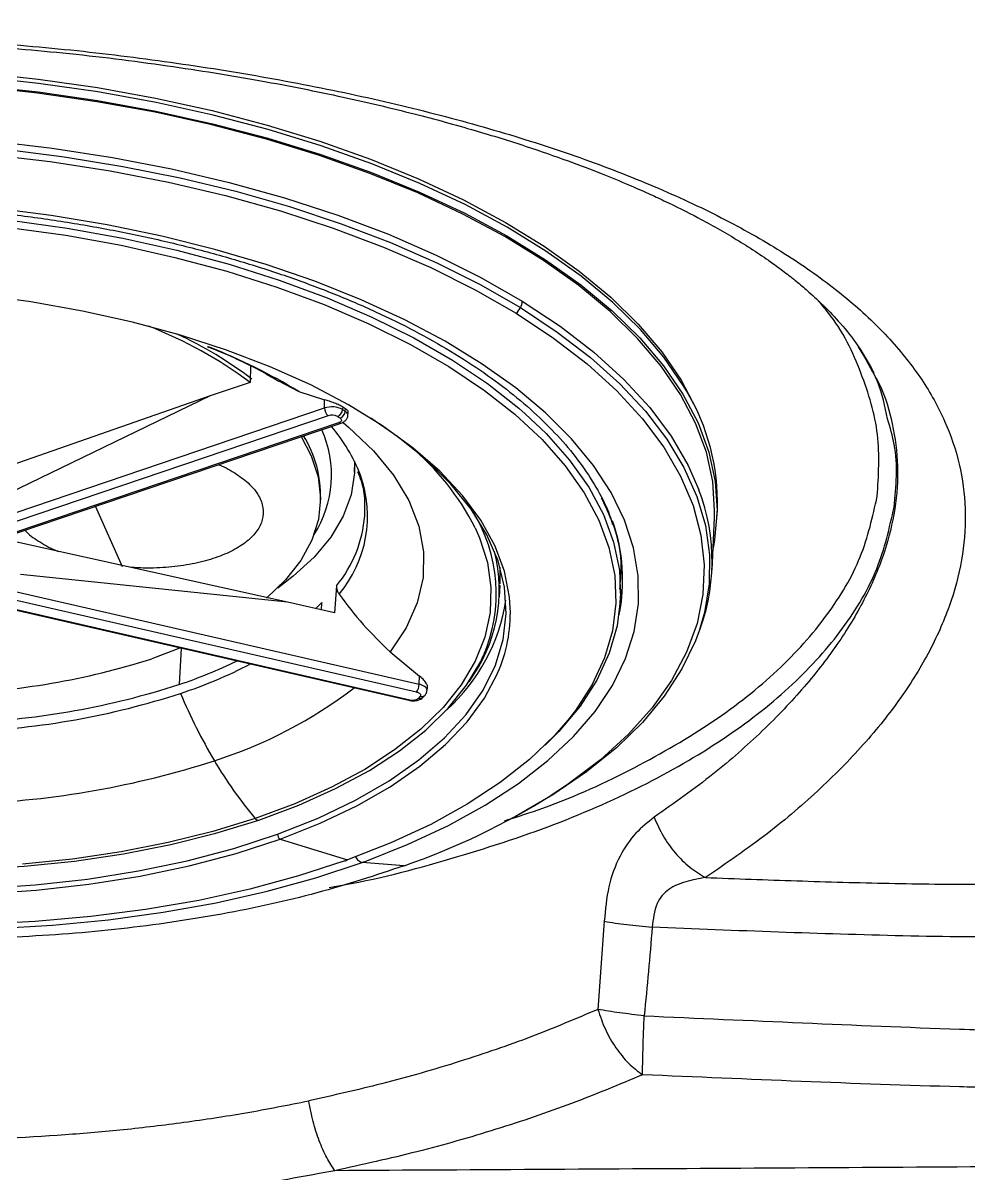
# Model space of a CAD drawing. Extents: x 400 to 501, y 484 to 634.
# Drawn here: x 454.574 to 457.54, y 582.327 to 585.936 of the extents above; entities that cross this region are included whole.
import ezdxf

# ---------------------------------------------------------------- set-up
doc = ezdxf.new("R2010")
doc.units = 0
doc.header["$MEASUREMENT"] = 0
doc.layers.add('DIM', color=3, linetype='Continuous')
doc.layers.add('GEOMETRY', color=3, linetype='Continuous', lineweight=25)

# ---------------------------------------------------------------- blocks, each defined once
blk = doc.blocks.new('2026 GRANDEE')
at = {"layer": 'GEOMETRY'}
for p, q in [((4.7288, -11.9186), (4.7344, -11.9208)), ((6.7857, -11.9478), (6.8128, -11.9979)), ((4.8624, -11.9787), (4.8613, -12.0309)), ((6.8128, -11.9979), (6.8153, -12.0025)), ((4.8613, -12.0309), (4.7365, -12.0732)), ((4.9507, -12.0256), (5.0138, -12.0592)), ((4.7365, -12.0732), (4.0014, -12.33)), ((5.0138, -12.0592), (5.0952, -12.086)), ((5.095, -12.1112), (5.0952, -12.086)), ((5.1522, -12.1085), (5.1515, -12.1165)), ((5.1597, -12.1219), (5.1605, -12.1139)), ((5.1681, -12.135), (5.1693, -12.1233)), ((5.1887, -12.3122), (5.1901, -12.2815)), ((5.0818, -12.4111), (5.0824, -12.3973)), ((4.4611, -12.6098), (4.3773, -12.4194)), ((5.2209, -12.4492), (5.2216, -12.4227)), ((6.3251, -12.4548), (6.3263, -12.4277)), ((6.3097, -12.6198), (6.3173, -12.4544)), ((4.979, -12.7205), (4.1301, -12.5321)), ((4.979, -12.7205), (4.1422, -12.6332)), ((5.6456, -12.6633), (5.6449, -12.6104)), ((5.1326, -12.6693), (5.1256, -12.7542)), ((5.1326, -12.6693), (5.1326, -12.6686)), ((5.6438, -12.7031), (5.6455, -12.6668)), ((6.0227, -12.7007), (6.0198, -12.7434)), ((6.0221, -12.7217), (6.0249, -12.6798)), ((5.1256, -12.7542), (4.979, -12.7205)), ((5.067, -12.7407), (5.0867, -12.7214)), ((5.0857, -12.745), (5.0866, -12.722)), ((5.0867, -12.7214), (5.0866, -12.722)), ((4.6435, -12.8639), (4.5532, -12.8976)), ((4.6452, -12.8643), (4.6386, -12.9786)), ((5.3003, -12.8758), (5.3929, -12.9525)), ((5.3912, -12.9778), (5.3929, -12.9525)), ((5.4164, -12.9976), (5.4173, -12.9888)), ((5.4051, -13.0174), (5.4103, -13.0115)), ((4.9556, -13.4633), (5.1671, -13.5286)), ((5.3449, -13.547), (5.213, -13.5367))]:
    blk.add_line(p, q, dxfattribs=at)
at = {"layer": 'GEOMETRY', "color": 4}
for p, q in [((4.7365, -12.0732), (4.0293, -12.4154)), ((3.9575, -12.4967), (5.095, -12.1112)), ((5.1063, -12.1355), (3.9689, -12.5209)), ((4.0023, -12.5427), (5.1398, -12.1572)), ((4.0094, -12.544), (5.1469, -12.1586)), ((5.3831, -13.0027), (4.0465, -12.696)), ((4.0546, -12.6712), (5.3912, -12.9778)), ((4.0224, -12.7214), (5.3591, -13.0281)), ((4.026, -12.7195), (5.3627, -13.0262))]:
    blk.add_line(p, q, dxfattribs=at)
at = {"layer": 'GEOMETRY', "ltscale": 16}
blk.add_line((5.9719, -13.7212), (5.9516, -13.9974), dxfattribs=at)
at = {"layer": 'GEOMETRY', "flags": 128}
for points in [[(4.0091, -11.0591), (4.1974, -11.0795), (4.3831, -11.1062), (4.5652, -11.1393), (4.7428, -11.1786), (4.9149, -11.2238), (5.0806, -11.2747), (5.239, -11.331), (5.3892, -11.3924), (5.5305, -11.4587), (5.662, -11.5293), (5.7832, -11.6041), (5.8933, -11.6825), (5.9918, -11.7641), (6.0781, -11.8486), (6.1517, -11.9354), (6.2124, -12.0242), (6.2597, -12.1143), (6.2679, -12.1332)], [(4.008, -11.0998), (4.1969, -11.1201), (4.3832, -11.147), (4.5659, -11.1802), (4.7441, -11.2196), (4.9167, -11.265), (5.0829, -11.316), (5.2418, -11.3725), (5.3925, -11.4341), (5.5342, -11.5006), (5.6662, -11.5715), (5.7877, -11.6464), (5.8982, -11.7251), (5.997, -11.807), (6.0835, -11.8917), (6.1574, -11.9788), (6.2183, -12.0679), (6.2658, -12.1583), (6.2996, -12.2497), (6.3196, -12.3415), (6.3257, -12.4333), (6.3178, -12.5246), (6.3129, -12.5513)], [(6.2292, -12.0572), (6.2195, -12.0408), (6.1587, -11.9518), (6.0848, -11.8647), (5.9982, -11.78), (5.8994, -11.6981), (5.789, -11.6194), (5.6674, -11.5444), (5.5354, -11.4735), (5.3937, -11.4071), (5.243, -11.3455), (5.0841, -11.289), (4.9179, -11.2379), (4.7453, -11.1926), (4.5672, -11.1532), (4.3844, -11.12), (4.1981, -11.0931), (4.0092, -11.0727)], [(6.3173, -12.4544), (6.3178, -12.433), (6.3118, -12.3415), (6.2918, -12.2499), (6.2581, -12.1588), (6.2108, -12.0687), (6.1501, -11.9799), (6.0764, -11.8931), (5.9901, -11.8086), (5.8916, -11.7269), (5.7815, -11.6485), (5.6603, -11.5738), (5.5287, -11.5031), (5.3874, -11.4368), (5.2372, -11.3754), (5.0788, -11.3191), (4.9131, -11.2682), (4.741, -11.223), (4.5634, -11.1837), (4.3812, -11.1506), (4.1954, -11.1238), (4.0071, -11.1035)], [(2.0432, -11.4778), (2.1982, -11.4265), (2.3617, -11.3812), (2.5326, -11.3421), (2.7101, -11.3096), (2.8931, -11.2836), (3.0807, -11.2645), (3.2717, -11.2524), (3.4652, -11.2472), (3.6599, -11.249), (3.8549, -11.2578), (4.0491, -11.2736), (4.2413, -11.2962), (4.4305, -11.3256), (4.6156, -11.3615), (4.7956, -11.4038), (4.9695, -11.4523), (5.1363, -11.5066), (5.2951, -11.5665), (5.445, -11.6316), (5.5851, -11.7016), (5.7147, -11.776)], [(2.0566, -11.5185), (2.2102, -11.4677), (2.3722, -11.4228), (2.5416, -11.3841), (2.7175, -11.3518), (2.8989, -11.3261), (3.0848, -11.3072), (3.2741, -11.2951), (3.4658, -11.2899), (3.6589, -11.2917), (3.8521, -11.3005), (4.0445, -11.3161), (4.235, -11.3385), (4.4225, -11.3676), (4.606, -11.4033), (4.7844, -11.4452), (4.9567, -11.4932), (5.122, -11.5471), (5.2794, -11.6064), (5.428, -11.6709), (5.5668, -11.7403), (5.6953, -11.8141)], [(5.2219, -13.5335), (5.3574, -13.4798), (5.4831, -13.4209), (5.5985, -13.3573), (5.7027, -13.2893), (5.7952, -13.2172), (5.8754, -13.1415), (5.9428, -13.0627), (5.9972, -12.9812), (6.038, -12.8974), (6.0652, -12.812), (6.0786, -12.7253), (6.078, -12.6379), (6.0634, -12.5502), (6.0351, -12.4629), (5.993, -12.3764), (5.9376, -12.2912), (5.869, -12.2078), (5.7877, -12.1267), (5.6942, -12.0485), (5.5891, -11.9734), (5.4728, -11.902), (5.3462, -11.8347), (5.2099, -11.7719), (5.0648, -11.714), (4.9116, -11.6613), (4.7514, -11.614), (4.585, -11.5726), (4.4134, -11.5371), (4.2377, -11.5079), (4.0587, -11.4851)], [(5.709, -11.7966), (5.8244, -11.8731), (5.9285, -11.953), (6.0208, -12.0359), (6.1006, -12.1214), (6.1677, -12.209), (6.2216, -12.2983), (6.2621, -12.3888), (6.2888, -12.48), (6.3018, -12.5714), (6.3009, -12.6625), (6.2862, -12.7529), (6.2693, -12.8105)], [(5.7147, -11.776), (5.8331, -11.8545), (5.9395, -11.9367), (6.0334, -12.0219), (6.1143, -12.1099), (6.1817, -12.2), (6.2352, -12.2919), (6.2687, -12.3683)], [(5.6953, -11.8141), (5.8126, -11.8919), (5.918, -11.9733), (6.0111, -12.0578), (6.0913, -12.145), (6.1581, -12.2343), (6.2111, -12.3253), (6.2501, -12.4175), (6.2749, -12.5103), (6.2852, -12.6032), (6.2811, -12.6958), (6.2626, -12.7874), (6.2297, -12.8776), (6.1827, -12.9659), (6.1219, -13.0518), (6.0474, -13.1347), (5.9599, -13.2143), (5.8597, -13.2901), (5.8048, -13.3266)], [(5.5965, -12.0563), (5.6913, -12.1309), (5.7767, -12.2105), (5.8493, -12.2927), (5.9088, -12.3769), (5.9546, -12.4626), (5.9865, -12.5493), (6.0044, -12.6364), (6.0081, -12.7234), (5.9976, -12.8098), (5.9729, -12.8951), (5.9343, -12.9786), (5.8819, -13.06), (5.8579, -13.0908)], [(4.9475, -13.4479), (5.0747, -13.3975), (5.1916, -13.3415), (5.2971, -13.2806), (5.3905, -13.215), (5.4711, -13.1454), (5.5383, -13.0722), (5.5916, -12.996), (5.6305, -12.9174), (5.6548, -12.837), (5.6643, -12.7554), (5.659, -12.6731), (5.6388, -12.5908), (5.6039, -12.5092), (5.5546, -12.4289), (5.4912, -12.3504), (5.4143, -12.2743), (5.3243, -12.2013), (5.2403, -12.1433)], [(5.1434, -12.1435), (5.1456, -12.1452), (5.147, -12.147), (5.1477, -12.149), (5.1476, -12.1509), (5.1467, -12.1528), (5.1451, -12.1545), (5.1427, -12.156), (5.1398, -12.1572)], [(5.1529, -12.157), (5.1697, -12.171), (5.248, -12.2452), (5.3112, -12.3222), (5.3588, -12.4013), (5.3902, -12.4817), (5.4052, -12.5626), (5.4036, -12.6432), (5.3855, -12.7228), (5.3509, -12.8006), (5.3003, -12.8758)], [(5.7242, -12.1291), (5.7901, -12.1918), (5.8632, -12.2745), (5.9229, -12.3592), (5.969, -12.4454), (6.0012, -12.5326), (6.0191, -12.6203), (6.0229, -12.7078), (6.0123, -12.7947), (5.9875, -12.8805), (5.9486, -12.9646), (5.8959, -13.0464), (5.8296, -13.1256), (5.7865, -13.1689)], [(5.0214, -12.2011), (5.053, -12.261), (5.0746, -12.3277), (5.0821, -12.3946), (5.0755, -12.461), (5.0549, -12.5262), (5.0205, -12.5896), (4.9727, -12.6506), (4.9129, -12.7076)], [(5.1885, -12.2784), (5.1886, -12.3146), (5.1778, -12.3834), (5.153, -12.451), (5.1143, -12.5165), (5.0621, -12.5794), (4.997, -12.6392), (4.948, -12.6759)], [(4.8773, -13.3988), (4.7446, -13.4395), (4.6043, -13.4745), (4.4574, -13.5033), (4.3051, -13.5259), (4.1484, -13.542)], [(5.5673, -12.4876), (5.5808, -12.5181), (5.6056, -12.5963), (5.6166, -12.6747), (5.6138, -12.7528), (5.5972, -12.83), (5.5669, -12.9058), (5.5231, -12.9796), (5.4662, -13.0509), (5.3965, -13.1191), (5.3145, -13.1839), (5.2209, -13.2446), (5.1163, -13.301), (5.0015, -13.3525), (4.8773, -13.3988)], [(3.9913, -13.5581), (4.1527, -13.5484), (4.3109, -13.5322), (4.4647, -13.5094), (4.6129, -13.4802), (4.7545, -13.445), (4.8884, -13.4038)], [(6.2693, -12.8105), (6.2576, -12.842), (6.2154, -12.9294), (6.1598, -13.0146), (6.0911, -13.0972), (6.0097, -13.1767), (5.9159, -13.2526), (5.8103, -13.3247), (5.6934, -13.3925), (5.6634, -13.4083)], [(4.8884, -13.4038), (5.0138, -13.3571), (5.1297, -13.3051), (5.2353, -13.2482), (5.3298, -13.1869), (5.4125, -13.1216), (5.4828, -13.0527), (5.5403, -12.9807), (5.5845, -12.9062), (5.5926, -12.8891)], [(4.9556, -13.4633), (5.0808, -13.4137), (5.1961, -13.3589), (5.3006, -13.2992), (5.3934, -13.2351), (5.474, -13.167), (5.5418, -13.0955), (5.5963, -13.021), (5.6371, -12.9441), (5.6374, -12.9433)], [(5.1581, -13.5319), (5.0133, -13.5791), (4.8604, -13.6204), (4.7003, -13.6555), (4.5341, -13.6844), (4.3627, -13.7066), (4.1873, -13.7223), (4.0088, -13.7311)], [(5.3917, -13.0061), (5.3932, -13.0072), (5.3944, -13.0084), (5.3953, -13.0096), (5.3958, -13.0109), (5.396, -13.0122), (5.3959, -13.0135), (5.3954, -13.0148), (5.3945, -13.016)], [(5.8579, -13.0908), (5.816, -13.1387), (5.7372, -13.2142), (5.6458, -13.2861), (5.5424, -13.3538), (5.4277, -13.4171), (5.3024, -13.4755), (5.1672, -13.5286)], [(2.1632, -13.2365), (2.279, -13.3022), (2.4055, -13.3633), (2.5419, -13.4192), (2.687, -13.4695), (2.8398, -13.5138), (2.9991, -13.5518), (3.1637, -13.5832), (3.3323, -13.6078), (3.5037, -13.6253), (3.6765, -13.6357), (3.8494, -13.6389), (4.0212, -13.6348), (4.1905, -13.6235), (4.356, -13.605), (4.5164, -13.5795), (4.6706, -13.5473), (4.8174, -13.5084), (4.9556, -13.4633)], [(2.174, -13.2227), (2.289, -13.288), (2.4147, -13.3486), (2.5502, -13.4041), (2.6943, -13.4541), (2.8461, -13.4981), (3.0043, -13.5358), (3.1677, -13.567), (3.3352, -13.5914), (3.5054, -13.6089), (3.6771, -13.6192), (3.8488, -13.6223), (4.0194, -13.6183), (4.1876, -13.607), (4.3519, -13.5887), (4.5113, -13.5634), (4.6644, -13.5313), (4.8102, -13.4927), (4.9475, -13.4479)], [(2.0059, -13.3472), (2.049, -13.369), (2.1853, -13.4318), (2.3304, -13.4898), (2.4835, -13.5425), (2.6438, -13.5898), (2.8102, -13.6312), (2.9818, -13.6667), (3.1575, -13.6959), (3.3365, -13.7187), (3.5175, -13.735), (3.6996, -13.7446), (3.8817, -13.7476), (4.0627, -13.7438), (4.2416, -13.7334), (4.4173, -13.7164), (4.5887, -13.6928), (4.755, -13.6629), (4.9151, -13.6267), (5.068, -13.5846), (5.213, -13.5367)]]:
    blk.add_lwpolyline(points, dxfattribs=at)
at = {"layer": 'GEOMETRY', "color": 4, "flags": 128}
for points in [[(4.0922, -11.3), (4.2789, -11.3235), (4.4625, -11.3534), (4.6421, -11.3895), (4.8167, -11.4317), (4.9853, -11.4796), (5.1471, -11.5332), (5.3011, -11.5919), (5.4466, -11.6557), (5.5828, -11.724), (5.709, -11.7966)], [(2.2272, -11.6895), (2.3729, -11.642), (2.5267, -11.6004), (2.6877, -11.565), (2.8549, -11.536), (3.0273, -11.5136), (3.2039, -11.4979), (3.3834, -11.489), (3.5649, -11.487), (3.7472, -11.4918), (3.9292, -11.5035), (4.1098, -11.5219), (4.2878, -11.547), (4.4622, -11.5786), (4.6319, -11.6165), (4.7959, -11.6605), (4.9531, -11.7103), (5.1026, -11.7656), (5.2435, -11.8261), (5.3748, -11.8913), (5.4959, -11.961), (5.6059, -12.0346), (5.7041, -12.1117), (5.7242, -12.1291)], [(2.2809, -11.6954), (2.3801, -11.664), (2.533, -11.6227), (2.6931, -11.5876), (2.8593, -11.5587), (3.0307, -11.5365), (3.2061, -11.5208), (3.3846, -11.512), (3.565, -11.51), (3.7462, -11.5148), (3.9271, -11.5264), (4.1065, -11.5447), (4.2835, -11.5697), (4.4569, -11.6011), (4.6255, -11.6388), (4.7885, -11.6825), (4.9448, -11.732), (5.0934, -11.7869), (5.2334, -11.847), (5.3639, -11.9119), (5.4843, -11.9811), (5.5936, -12.0542), (5.5965, -12.0563)], [(5.6772, -12.739), (5.6747, -12.7044), (5.6588, -12.6234), (5.6286, -12.5429), (5.5845, -12.4634), (5.5268, -12.3855), (5.4559, -12.3098), (5.3723, -12.2368), (5.2766, -12.167), (5.1695, -12.1009), (5.0518, -12.039), (4.9243, -11.9818), (4.7879, -11.9297), (4.6436, -11.883), (4.4925, -11.8421), (4.3357, -11.8072), (4.1742, -11.7787), (4.0092, -11.7567)]]:
    blk.add_lwpolyline(points, dxfattribs=at)
at = {"layer": 'GEOMETRY'}
for centre, radius, start, end in [((5.6581, -11.7708), 0.0571, 310.6776, 333.116), ((5.6639, -11.7729), 0.0509, 332.2774, 356.476), ((4.0639, -13.0963), 1.3307, 53.1869, 68.861), ((4.1188, -12.9962), 1.2292, 52.5132, 65.254), ((4.0384, -13.6775), 1.8895, 58.9226, 68.3872), ((5.6485, -12.4075), 0.6782, 358.287, 31.101), ((5.117, -12.1802), 0.0724, 61.5904, 107.7127), ((5.1253, -12.1118), 0.0304, 178.9521, 231.2095), ((5.1253, -12.1138), 0.0263, 292.3154, 354.0557), ((5.1336, -12.1191), 0.0262, 291.9642, 353.9924), ((4.2704, -13.4804), 1.6237, 56.9648, 57.1381), ((4.2768, -13.4707), 1.6121, 56.7906, 56.9648), ((5.1534, -12.1351), 0.0147, 0.5842, 64.6551), ((5.1176, -12.1708), 0.0371, 61.5904, 107.7127), ((4.263, -13.4885), 1.6075, 56.9648, 57.1381), ((4.2693, -13.4788), 1.596, 56.7906, 56.9648), ((5.1447, -12.1509), 0.00799, 232.0987, 285.9858), ((4.7276, -12.3862), 0.355, 358.209, 31.9049), ((4.7712, -12.3217), 0.3455, 327.3682, 24.341), ((4.7192, -12.508), 0.5223, 20.8854, 40.4842), ((4.8461, -12.8523), 0.8081, 26.8242, 50.3599), ((4.8488, -12.4504), 0.3808, 320.0061, 19.7434), ((5.6855, -12.5911), 0.6243, 337.605, 20.9104), ((4.8248, -12.4174), 0.3974, 320.7768, 355.407), ((5.1445, -12.6942), 0.4887, 336.5043, 32.3369), ((5.4741, -12.6501), 0.5553, 348.2463, 19.4503), ((5.154, -12.6804), 0.4887, 323.6894, 14.0507), ((5.0841, -12.6234), 0.5865, 312.2519, 351.1069), ((5.2074, -12.7535), 0.47, 336.1832, 1.7726), ((3.8474, -10.6949), 2.3131, 271.6971, 287.768), ((4.1395, -11.4896), 1.5705, 288.5297, 295.7078), ((4.1649, -11.5669), 1.5171, 288.3995, 297.3711), ((3.8731, -10.6148), 2.4847, 272.4065, 287.9431), ((4.3204, -11.8625), 1.4213, 287.57, 307.5931), ((5.3432, -12.9759), 0.0481, 326.1253, 357.6526), ((5.3805, -13.0292), 0.0524, 58.4928, 78.1749), ((5.4015, -12.9979), 0.0149, 0.9831, 64.5476), ((3.8728, -10.6254), 2.5027, 272.3711, 287.9404), ((6.1794, -12.3695), 1.6625, 202.5263, 210.6697), ((5.3592, -13.0241), 0.00401, 267.2692, 328.7333), ((5.3716, -12.9969), 0.0306, 253.026, 305.9336), ((5.3776, -13.029), 0.0269, 58.4928, 78.1749), ((4.819, -12.5198), 0.7599, 318.6652, 319.2355), ((5.3938, -13.0067), 0.0155, 254.0258, 316.629), ((5.3988, -13.0009), 0.0156, 254.2419, 317.2955), ((3.8838, -10.5404), 2.8136, 272.1047, 287.9188), ((5.9361, -12.5162), 1.3784, 210.5862, 219.8151), ((4.5889, -11.3794), 2.2956, 289.2256, 301.9797), ((4.8867, -13.3929), 0.0111, 212.0172, 279.1715), ((4.9644, -13.4488), 0.0169, 176.9964, 238.6643), ((4.2617, -11.0158), 2.671, 289.6081, 289.8157), ((4.2877, -10.9688), 2.7295, 289.8153, 290.0136)]:
    blk.add_arc(centre, radius, start, end, dxfattribs=at)
at = {"layer": 'GEOMETRY', "ltscale": 16}
for points, knots in [([(9.6964, -9.817), (9.6806, -9.8636), (9.6493, -9.9563), (9.5945, -10.0796), (9.5331, -10.1997), (9.4685, -10.3176), (9.4019, -10.4447), (9.3346, -10.5836), (9.2597, -10.752), (9.1835, -10.9362), (9.1067, -11.1305), (9.0316, -11.3267), (8.9503, -11.5448), (8.8621, -11.7859), (8.7659, -12.0528), (8.6773, -12.3011), (8.6006, -12.5145), (8.539, -12.6828), (8.4723, -12.8591), (8.3977, -13.0443), (8.3101, -13.2376), (8.2217, -13.3967), (8.1333, -13.5122), (8.063, -13.5844), (7.976, -13.6492), (7.8666, -13.701), (7.7377, -13.7354), (7.5975, -13.7553), (7.4515, -13.7656), (7.2218, -13.7723), (6.9099, -13.7681), (6.516, -13.7557), (6.2539, -13.7452), (6.1221, -13.7399)], [0, 0, 0, 0, 0.069672, 0.138672, 0.208072, 0.277766, 0.331762, 0.386428, 0.441196, 0.496421, 0.537688, 0.580016, 0.621583, 0.662387, 0.704342, 0.745803, 0.766659, 0.787735, 0.808738, 0.829883, 0.851714, 0.873536, 0.882048, 0.890304, 0.898509, 0.906343, 0.914014, 0.921828, 0.929712, 0.937615, 0.958528, 0.979131, 1, 1, 1, 1]), ([(6.0969, -14.0176), (6.2624, -14.025), (6.592, -14.0399), (7.004, -14.0571), (7.3323, -14.0676), (7.5758, -14.072), (7.7735, -14.0699), (7.9211, -14.0572), (8.0229, -14.0386), (8.1133, -14.0072), (8.2035, -13.9551), (8.284, -13.8813), (8.3548, -13.7917), (8.4135, -13.7), (8.4911, -13.5591), (8.5742, -13.375), (8.6697, -13.1339), (8.7572, -12.8939), (8.8396, -12.6594), (8.9117, -12.4508), (8.9761, -12.2633), (9.0345, -12.092), (9.0704, -11.9861), (9.088, -11.9343)], [0, 0, 0, 0, 0.070806, 0.14102, 0.176335, 0.211535, 0.245836, 0.262282, 0.278452, 0.294887, 0.311516, 0.337998, 0.365059, 0.392131, 0.419477, 0.490428, 0.557846, 0.643029, 0.722128, 0.796464, 0.867327, 0.934953, 1, 1, 1, 1]), ([(5.9516, -13.9974), (5.8827, -14.0268), (5.7451, -14.0853), (5.5176, -14.1631), (5.2849, -14.2307), (5.1219, -14.2671), (5.0454, -14.2842)], [0, 0, 0, 0, 0.251685, 0.502386, 0.766432, 1, 1, 1, 1]), ([(3.4932, -14.395), (3.6227, -14.4002), (3.8866, -14.4107), (4.2116, -14.3969), (4.4682, -14.3748), (4.6572, -14.3521), (4.8515, -14.3227), (4.9799, -14.2973), (5.0454, -14.2843)], [0, 0, 0, 0, 0.244172, 0.497463, 0.614944, 0.737876, 0.866236, 1, 1, 1, 1]), ([(5.1273, -14.5034), (5.1186, -14.4905), (5.1011, -14.4649), (5.0777, -14.4107), (5.0579, -14.3494), (5.0496, -14.306), (5.0454, -14.2842)], [0, 0, 0, 0, 0.2499992, 0.5, 0.7500008, 1, 1, 1, 1]), ([(15.889, -14.4602), (15.4469, -14.4581), (14.5647, -14.4539), (13.2309, -14.4556), (11.8922, -14.4607), (10.5463, -14.4685), (9.1953, -14.4775), (7.8411, -14.4868), (6.4854, -14.4958), (5.5799, -14.5008), (5.1273, -14.5034)], [0, 0, 0, 0, 0.125621, 0.250691, 0.375647, 0.500737, 0.625888, 0.750783, 0.875435, 1, 1, 1, 1])]:
    blk.add_open_spline(points, degree=3, knots=knots, dxfattribs=at)
at = {"layer": 'GEOMETRY'}
for points, knots in [([(6.2892, -13.584), (6.3845, -13.5875), (6.5764, -13.5946), (6.8635, -13.6028), (7.1506, -13.6065), (7.3889, -13.6017), (7.5764, -13.5849), (7.7116, -13.5609), (7.8309, -13.5194), (7.9333, -13.4552), (8.0145, -13.3734), (8.0823, -13.2803), (8.1639, -13.1426), (8.2481, -12.9622), (8.3355, -12.7469), (8.4131, -12.5411), (8.4844, -12.3461), (8.573, -12.1006), (8.6742, -11.821), (8.7835, -11.5276), (8.8823, -11.2736), (8.9719, -11.0553), (9.0599, -10.8532), (9.1451, -10.6712), (9.2263, -10.5099), (9.2987, -10.3735), (9.3636, -10.2538), (9.4218, -10.1431), (9.4741, -10.0342), (9.5214, -9.9225), (9.5489, -9.8399), (9.5627, -9.7986)], [0, 0, 0, 0, 0.015365, 0.030953, 0.046317, 0.061762, 0.069575, 0.077393, 0.08515, 0.092917, 0.103286, 0.11363, 0.124011, 0.148822, 0.173805, 0.198802, 0.223819, 0.248828, 0.298849, 0.348913, 0.39902, 0.449102, 0.499175, 0.561775, 0.624369, 0.686879, 0.749277, 0.811844, 0.874561, 0.93735, 1, 1, 1, 1]), ([(3.9589, -10.9709), (4.0644, -10.979), (4.2817, -10.9957), (4.5951, -11.0351), (4.8886, -11.0821), (5.1467, -11.1334), (5.3702, -11.1861), (5.5608, -11.2382), (5.7208, -11.2879), (5.8528, -11.3337), (5.9592, -11.3742), (6.0425, -11.4086), (6.1068, -11.4368), (6.1807, -11.4711), (6.2754, -11.5184), (6.3907, -11.5838), (6.4796, -11.6424), (6.5409, -11.6878), (6.5788, -11.7178), (6.6187, -11.7518), (6.6644, -11.7943), (6.7172, -11.8503), (6.7729, -11.9204), (6.8015, -11.9724), (6.8171, -12.0007)], [0, 0, 0, 0, 0.0752524, 0.1549067, 0.228267, 0.2952673, 0.3558625, 0.4100325, 0.4577762, 0.4991064, 0.5340463, 0.5626263, 0.5848794, 0.6027997, 0.6448363, 0.6962507, 0.7514041, 0.7735424, 0.7947605, 0.8164287, 0.8470261, 0.8879112, 0.9389441, 1, 1, 1, 1]), ([(3.9625, -10.9591), (4.0685, -10.9675), (4.2808, -10.9843), (4.5941, -11.0227), (4.9001, -11.0706), (5.1954, -11.1285), (5.477, -11.196), (5.7421, -11.2725), (5.9882, -11.3576), (6.2131, -11.4509), (6.415, -11.5517), (6.5925, -11.6595), (6.7447, -11.7739), (6.8708, -11.8944), (6.9704, -12.0203), (7.0431, -12.1514), (7.0888, -12.287), (7.1074, -12.4266), (7.099, -12.5695), (7.0635, -12.7151), (7.001, -12.8626), (6.9117, -13.0108), (6.7959, -13.1586), (6.6533, -13.3047), (6.4866, -13.4481), (6.3552, -13.5386), (6.2892, -13.584)], [0, 0, 0, 0, 0.042168, 0.084437, 0.12679, 0.169194, 0.211607, 0.253987, 0.296287, 0.338455, 0.380451, 0.422246, 0.463829, 0.505202, 0.546385, 0.587407, 0.628306, 0.669131, 0.709943, 0.750802, 0.79177, 0.832902, 0.87425, 0.915861, 0.957769, 1, 1, 1, 1]), ([(6.8274, -12.3883), (6.8315, -12.3238), (6.8399, -12.1949), (6.7814, -12.001), (6.7154, -11.8597), (6.6527, -11.7866), (6.6425, -11.7747)], [0, 0, 0, 0, 0.313061, 0.626121, 0.939182, 1, 1, 1, 1]), ([(4.727, -11.9185), (4.7384, -11.9228), (4.7791, -11.9385), (4.8391, -11.9662), (4.9031, -11.9985), (4.9355, -12.0179), (4.9501, -12.0267)], [0, 0, 0, 0, 0.122612, 0.437599, 0.746183, 1, 1, 1, 1]), ([(6.8595, -12.1456), (6.8517, -12.1064), (6.8365, -12.03), (6.7909, -11.9555), (6.7687, -11.9192)], [0, 0, 0, 0, 0.5141719, 1, 1, 1, 1]), ([(6.8153, -12.0025), (6.8215, -12.0135), (6.8504, -12.0648), (6.8776, -12.1617), (6.8956, -12.2925), (6.8864, -12.4275), (6.8528, -12.5649), (6.7942, -12.7044), (6.7105, -12.8455), (6.6025, -12.9861), (6.4702, -13.125), (6.3148, -13.2627), (6.1913, -13.3504), (6.1283, -13.3951)], [0, 0, 0, 0, 0.026106, 0.121659, 0.218728, 0.314836, 0.411198, 0.507956, 0.604787, 0.703052, 0.800228, 0.898084, 1, 1, 1, 1]), ([(9.2509, -12.0325), (9.2348, -12.086), (9.2022, -12.1952), (9.1471, -12.3701), (9.0855, -12.5604), (9.0153, -12.7709), (8.9343, -13.0068), (8.8557, -13.2239), (8.7812, -13.4126), (8.7155, -13.5646), (8.6432, -13.7102), (8.5604, -13.8467), (8.4797, -13.9498), (8.3946, -14.0296), (8.3159, -14.0866), (8.2208, -14.1368), (8.11, -14.177), (7.9876, -14.2061), (7.8388, -14.2282), (7.6647, -14.2409), (7.4692, -14.2454), (7.2765, -14.2446), (6.9836, -14.2385), (6.589, -14.2239), (6.2576, -14.2096), (6.0919, -14.2024)], [0, 0, 0, 0, 0.062919, 0.1283336, 0.1968353, 0.2686803, 0.3452125, 0.4278043, 0.4712273, 0.5162437, 0.5634641, 0.600109, 0.6375436, 0.657179, 0.6769456, 0.6965665, 0.7163653, 0.7356034, 0.7544951, 0.7824013, 0.8096527, 0.8363515, 0.8626121, 0.9312909, 1, 1, 1, 1]), ([(5.1522, -12.1085), (5.1486, -12.1064), (5.1412, -12.1021), (5.1259, -12.0956), (5.1094, -12.0897), (5.1001, -12.0872), (5.0952, -12.086)], [0, 0, 0, 0, 0.227104, 0.466545, 0.717194, 1, 1, 1, 1]), ([(5.1563, -12.1112), (5.1556, -12.1107), (5.1542, -12.1098), (5.1528, -12.1089), (5.1522, -12.1085)], [0, 0, 0, 0, 0.559944, 1, 1, 1, 1]), ([(5.1605, -12.1139), (5.1597, -12.1134), (5.1583, -12.1125), (5.1569, -12.1116), (5.1563, -12.1112)], [0, 0, 0, 0, 0.56004, 1, 1, 1, 1]), ([(5.169, -12.1233), (5.1689, -12.1221), (5.1686, -12.1198), (5.1632, -12.1159), (5.1605, -12.1139)], [0, 0, 0, 0, 0.478827, 1, 1, 1, 1]), ([(5.1469, -12.1586), (5.1507, -12.157), (5.1576, -12.1541), (5.1646, -12.1461), (5.168, -12.1394), (5.1678, -12.1356), (5.1678, -12.135)], [0, 0, 0, 0, 0.366117, 0.664385, 0.946223, 1, 1, 1, 1]), ([(6.8802, -12.4223), (6.8868, -12.3567), (6.8961, -12.2646), (6.8677, -12.1722), (6.8595, -12.1456)], [0, 0, 0, 0, 0.711763, 1, 1, 1, 1]), ([(4.7625, -12.2889), (4.7631, -12.2891), (4.7848, -12.297), (4.8191, -12.3178), (4.8622, -12.3502), (4.8908, -12.3865), (4.9042, -12.4241), (4.9022, -12.4615), (4.8853, -12.4973), (4.8537, -12.53), (4.8095, -12.5586), (4.7541, -12.5822), (4.6891, -12.5998), (4.6168, -12.6106), (4.5476, -12.615), (4.5034, -12.6121), (4.4854, -12.611)], [0, 0, 0, 0, 0.0023194, 0.0802532, 0.1595407, 0.2391063, 0.3186576, 0.3980068, 0.4761087, 0.5542326, 0.6317714, 0.7095084, 0.7870792, 0.8654237, 0.9450714, 1, 1, 1, 1]), ([(5.1985, -12.3106), (5.2023, -12.3204), (5.2143, -12.3509), (5.2213, -12.3891), (5.2204, -12.4172), (5.2201, -12.425)], [0, 0, 0, 0, 0.25537, 0.794135, 1, 1, 1, 1]), ([(5.6587, -13.4062), (5.6995, -13.3932), (5.8484, -13.3455), (6.0706, -13.2417), (6.3191, -13.0977), (6.5218, -12.9367), (6.6766, -12.763), (6.785, -12.5795), (6.8132, -12.452), (6.8274, -12.3883)], [0, 0, 0, 0, 0.059115, 0.215929, 0.372743, 0.529557, 0.686372, 0.843186, 1, 1, 1, 1]), ([(6.0203, -12.6795), (6.0226, -12.6573), (6.0297, -12.5888), (6.0109, -12.4926), (5.9758, -12.4204), (5.9631, -12.3942)], [0, 0, 0, 0, 0.234817, 0.722205, 1, 1, 1, 1]), ([(5.1094, -13.6149), (5.1169, -13.6137), (5.2511, -13.5921), (5.4912, -13.5276), (5.8202, -13.4213), (6.1114, -13.2916), (6.3627, -13.1441), (6.5693, -12.9804), (6.7268, -12.8036), (6.8371, -12.6169), (6.8658, -12.4872), (6.8802, -12.4223)], [0, 0, 0, 0, 0.007335, 0.131418, 0.255501, 0.379584, 0.503667, 0.627751, 0.751834, 0.875917, 1, 1, 1, 1]), ([(4.156, -12.4944), (4.1564, -12.495), (4.1659, -12.5074), (4.1979, -12.5289), (4.2329, -12.5509), (4.2572, -12.5598), (4.2603, -12.561)], [0, 0, 0, 0, 0.022435, 0.476589, 0.931802, 1, 1, 1, 1]), ([(5.1326, -12.6693), (5.1327, -12.6726), (5.1328, -12.6784), (5.1356, -12.6873), (5.1388, -12.6924), (5.1405, -12.6952)], [0, 0, 0, 0, 0.374291, 0.655894, 1, 1, 1, 1]), ([(5.1405, -12.6952), (5.165, -12.7276), (5.2134, -12.7918), (5.2715, -12.848), (5.3003, -12.8758)], [0, 0, 0, 0, 0.504706, 1, 1, 1, 1]), ([(5.417, -12.9888), (5.4171, -12.9885), (5.4184, -12.9853), (5.4152, -12.9768), (5.4071, -12.9643), (5.3978, -12.9566), (5.3929, -12.9525)], [0, 0, 0, 0, 0.034001, 0.333265, 0.646536, 1, 1, 1, 1]), ([(5.3591, -13.0281), (5.3627, -13.0287), (5.3713, -13.0302), (5.3858, -13.0288), (5.3978, -13.0245), (5.4033, -13.0192), (5.4051, -13.0174)], [0, 0, 0, 0, 0.219321, 0.510496, 0.840681, 1, 1, 1, 1]), ([(5.41, -13.0119), (5.412, -13.0093), (5.4152, -13.005), (5.4157, -12.9997), (5.4159, -12.9977)], [0, 0, 0, 0, 0.618191, 1, 1, 1, 1]), ([(6.1283, -13.3951), (6.1085, -13.4105), (6.0681, -13.4419), (6.017, -13.5159), (5.9817, -13.6121), (5.9752, -13.6845), (5.9719, -13.7212)], [0, 0, 0, 0, 0.231142, 0.472757, 0.733073, 1, 1, 1, 1]), ([(6.1283, -13.3951), (6.1369, -13.4148), (6.1541, -13.4543), (6.1932, -13.5078), (6.2388, -13.5537), (6.2724, -13.5739), (6.2892, -13.584)], [0, 0, 0, 0, 0.2499993, 0.5000001, 0.7500008, 1, 1, 1, 1]), ([(5.1915, -13.5194), (5.1929, -13.5214), (5.1958, -13.5259), (5.2012, -13.5311), (5.2071, -13.5352), (5.211, -13.5362), (5.213, -13.5367)], [0, 0, 0, 0, 0.2143468, 0.4762312, 0.7381156, 1, 1, 1, 1]), ([(6.2892, -13.584), (6.2685, -13.5877), (6.2286, -13.5949), (6.1816, -13.6137), (6.1522, -13.6393), (6.1287, -13.6777), (6.1249, -13.714), (6.1221, -13.7399)], [0, 0, 0, 0, 0.2490984, 0.4794623, 0.5913784, 0.708942, 1, 1, 1, 1]), ([(5.9719, -13.7213), (5.9946, -13.7249), (6.04, -13.732), (6.0947, -13.7373), (6.1221, -13.7399)], [0, 0, 0, 0, 0.5, 1, 1, 1, 1]), ([(6.1221, -13.7399), (6.1182, -13.7862), (6.1104, -13.8788), (6.1014, -13.9713), (6.0969, -14.0176)], [0, 0, 0, 0, 0.499733, 1, 1, 1, 1]), ([(6.0919, -14.2024), (6.0919, -14.1913), (6.0921, -14.1691), (6.0932, -14.124), (6.0947, -14.0731), (6.0962, -14.0361), (6.0969, -14.0176)], [0, 0, 0, 0, 0.250046, 0.5, 0.749954, 1, 1, 1, 1]), ([(6.0919, -14.2024), (6.0185, -14.2332), (5.872, -14.2947), (5.6344, -14.3749), (5.3872, -14.4461), (5.2138, -14.4843), (5.1273, -14.5034)], [0, 0, 0, 0, 0.251584, 0.502255, 0.751763, 1, 1, 1, 1]), ([(5.1273, -14.5034), (4.995, -14.5279), (4.7312, -14.5768), (4.3167, -14.6172), (3.8968, -14.6345), (3.6159, -14.6231), (3.4757, -14.6174)], [0, 0, 0, 0, 0.252048, 0.502302, 0.751408, 1, 1, 1, 1])]:
    blk.add_open_spline(points, degree=3, knots=knots, dxfattribs=at)
at = {"layer": 'GEOMETRY', "color": 4}
blk.add_open_spline([(2.205, -11.6763), (2.2281, -11.6682), (2.2951, -11.6447), (2.4119, -11.6094), (2.5571, -11.5724), (2.7086, -11.5408), (2.8654, -11.5147), (3.0267, -11.4942), (3.1916, -11.4795), (3.3593, -11.4707), (3.5288, -11.4678), (3.6992, -11.4709), (3.8696, -11.4799), (4.0391, -11.4948), (4.2068, -11.5154), (4.3718, -11.5418), (4.5331, -11.5736), (4.69, -11.6109), (4.8415, -11.6533), (4.9868, -11.7006), (5.1253, -11.7525), (5.256, -11.8087), (5.3784, -11.8689), (5.4917, -11.9328), (5.5954, -11.9999), (5.6889, -12.0698), (5.7718, -12.1422), (5.8436, -12.2165), (5.9043, -12.2924), (5.9527, -12.3694), (5.984, -12.4309), (5.9949, -12.4666), (5.9979, -12.4763)], degree=3, knots=[0, 0, 0, 0, 0.018188, 0.052753, 0.08734, 0.121946, 0.15657, 0.191208, 0.225857, 0.260516, 0.295182, 0.329852, 0.364524, 0.399196, 0.433865, 0.468529, 0.503184, 0.53783, 0.572463, 0.60708, 0.641678, 0.676255, 0.710808, 0.745336, 0.779838, 0.814318, 0.848783, 0.883246, 0.917732, 0.95228, 0.986952, 1, 1, 1, 1], dxfattribs=at)
at = {"layer": 'GEOMETRY'}
blk.add_open_spline([(5.3449, -13.547), (5.2551, -13.5767), (5.0756, -13.636), (4.7754, -13.7015), (4.4587, -13.7483), (4.1285, -13.774), (3.7912, -13.7785), (3.4523, -13.7616), (3.1176, -13.7237), (2.7929, -13.6655), (2.4836, -13.5879), (2.1958, -13.492), (1.9313, -13.3806), (1.7812, -13.2945), (1.7062, -13.2514)], degree=3, dxfattribs=at)
at = {"layer": 'GEOMETRY', "ltscale": 16}
for points in [[(6.0969, -14.0176), (6.0706, -14.0146), (6.018, -14.0087), (5.9738, -14.0012), (5.9516, -13.9974)], [(5.9516, -13.9974), (5.9588, -14.0186), (5.9732, -14.0609), (6.0071, -14.119), (6.0472, -14.1691), (6.077, -14.1913), (6.0919, -14.2024)]]:
    blk.add_open_spline(points, degree=3, dxfattribs=at)

msp = doc.modelspace()

# ---------------------------------------------------------------- block references
at = {"layer": 'DIM'}
msp.add_blockref('2026 GRANDEE', (450.4248, 596.8403), dxfattribs=at)

doc.saveas('drawing.dxf')
